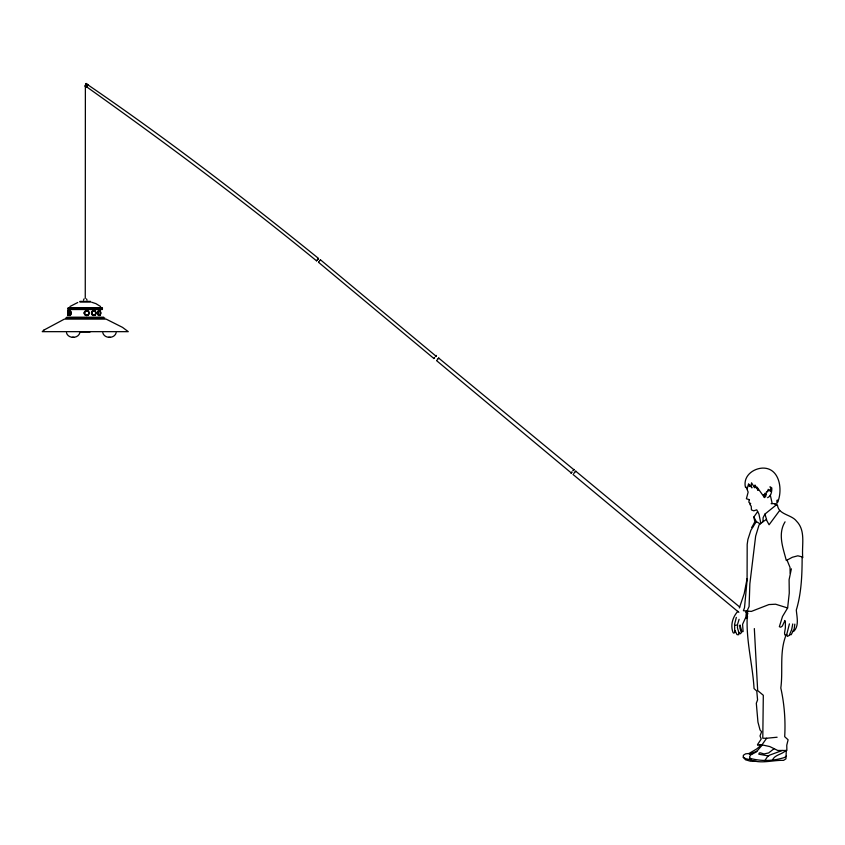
<?xml version="1.0" encoding="UTF-8"?>
<svg xmlns="http://www.w3.org/2000/svg" width="845" height="845" viewBox="0 0 845 845"><rect width="100%" height="100%" fill="white"/><g stroke="black" fill="none" stroke-linecap="round" stroke-linejoin="round"><path stroke-width="1.27" d="M785.058 521.83C777.537 533.977 783.072 548.046 786.325 560.51L792.325 557.267L797.828 555.809L802.127 556.876C802.137 574.695 801.451 592.989 796.307 610.058C796.856 616.882 799.212 625.48 794.089 631.057L793.138 630.983M747.096 610.946L749.092 606.53L749.853 583.853L755.652 536.089L759.063 524.903L762.951 521.735L763.109 517.636L764.968 514.066L775.847 505.268L777.463 505.183C778.583 514.922 791.459 514.351 796.613 521.259C806.077 530.956 801.514 545.479 802.75 557.626L802.127 556.876M756.243 761.356L750.371 761.197L745.522 759.782L743.273 757.278L743.368 755.272L745.575 753.846L748.997 753.486L756.75 748.923L759.708 746.431L760.257 744.635L761.81 745.512M87.056 86.803L85.525 85.208L86.961 87.394L85.345 85.863M87.394 85.736C81.131 83.528 92.094 87.077 86.148 83.634M747.677 611.009C744.931 637.088 752.536 662.67 754.057 688.58L756.771 691.073L757.574 699.913L756.317 703.23L757.944 722.074L760.035 729.953L761.598 731.717L760.025 735.932L761.208 739.079L757.479 744.635L757.775 745.343L760.257 744.635M736.333 617.389L734.569 624.381L734.78 632.482L733.787 633.127L733.048 632.599C730.207 625.12 732.689 617.03 737.875 611.273M737.717 625.321C736.375 628.595 739.724 631.564 738.678 634.722L737.041 634.669L734.96 630.528M746.505 610.872L745.86 617.146L742.586 624.297L743.093 631.532L741.899 631.785L739.988 624.962L739.893 627.983L741.392 632.704L740.125 633.813L738.699 632.197M83.497 300.155L84.014 298.908M776.629 505.035L777.284 499.986L777.601 502.342C783.114 489.582 779.523 467.222 762.116 468.109C753.106 468.795 744.223 475.45 745.079 485.231L745.533 487.491L745.913 486.952L747.181 488.79L748.596 483.805L749.42 486.456L749.589 484.755L751.955 487.892L751.163 486.097L751.532 482.822L754.617 487.734L754.395 486.551L755.282 487.639L754.986 485.019L758.028 490.353L757.035 487.121L764.524 497.62L763.51 494.885L764.609 496.036L764.155 494.663L765.718 496.955L764.894 493.311L766.352 495.043L766.183 492.455L766.69 491.632L767.471 492.001L767.63 490.48L768.443 490.892L768.158 489.371L769.351 489.741L770.376 491.463L770.661 490.111L771.379 490.047L770.006 486.731L771.812 487.914C771.939 491.241 771.253 496.332 767.619 497.694M794.828 624.128L794.173 629.007L791.184 634.743L789.557 634.627M784.815 620.811L782.29 626.113L780.695 627.222L779.354 626.705L782.512 616.47L787.624 607.967L789.262 593.105L789.103 579.712L791.374 568.833M789.41 623.863L786.748 634.458L787.382 636.401L789.198 635.461L791.659 629.631L792.747 623.98M739.1 619.311L737.347 624.973L734.96 625.395M747.096 578.645L744.213 593.591L739.343 607.967M85.26 298.391L85.377 85.694L85.282 86.222M86.94 87.278L87.12 86.655L85.408 85.884M87.796 85.06L86.158 83.444L85.82 84.31L87.51 85.482L85.715 84.606M786.748 634.458L786.008 635.197C779.248 652.298 783.199 670.349 780.812 687.988C784.34 703.853 785.628 720.426 784.688 736.671L788.11 739.808L786.769 745.195L786.875 750.466L777.738 750.466L769.753 746.547L761.968 744.857L766.637 738.245L777.115 737.231M87.732 85.282L85.926 84.046M87.658 85.546L86.01 83.835L87.605 85.229L87.922 84.553M85.905 84.648L85.651 85.377M79.842 332.75C78.289 338.866 68.012 338.866 66.47 332.75M116.156 332.75C114.614 338.866 104.336 338.866 102.784 332.75M87.246 86.708L85.303 85.905M100.048 314.773L99.826 315.164A2.429 1.458 77.6 0 1 98.326 315.164L97.988 314.773A2.45 1.5 -90 0 1 97.862 311.541A2.45 1.5 -90 0 1 99.794 310.918L100.048 311.298M757.659 511.616L753.835 517.024L756.338 521.597L750.93 530.195L747.909 539.448L747.191 544.37L747.075 580.314L744.508 607.724L743.399 610.703L751.342 611.421L768.929 604.566L775.604 604.217L787.624 607.967M316.717 260.598L316.537 260.809M772.362 760.257C774.685 754.49 781.984 754.765 785.723 750.466M70.557 314.963L70.42 315.164A2.429 0.919 -79.3 0 1 69.48 315.164L69.322 314.773A2.45 0.94 -90 0 1 69.079 313.675M764.852 760.595L767.45 756.697L769.573 755.145L782.301 750.466M87.764 84.87L87.838 84.806C167.31 139.087 243.677 197.836 318.459 258.39L317.012 260.207M87.088 87.067L87.046 87.13C165.24 142.742 242.272 200.054 316.537 260.841L316.59 260.756M318.533 258.454L318.058 258.866M320.445 259.922L320.118 260.355M435.407 356.632L436.432 355.439L435.946 356.104L320.487 259.827M571.706 472.302L571.231 472.925L436.559 360.625M438.682 358.069L573.903 469.725L573.428 470.338M318.459 262.256L433.897 358.502L434.541 357.678M433.844 358.533L434.288 357.984M571.463 472.598L570.998 473.2L571.547 472.598M573.67 470.042L574.135 469.45L573.332 470.338M318.597 262.077L320.086 260.281M571.558 472.471L572.002 471.943M746.8 617.959L747.571 617.019M70.568 314.942L70.948 314.266A2.408 1.468 -90 0 0 70.948 311.805L70.452 310.907A2.45 0.94 -90 0 0 69.322 311.298M437.045 360.012L438.143 358.681M573.713 473.549L575.276 471.668M317.319 259.837L317.952 259.088M747.55 616.216L746.029 618.107L746.579 617.547M438.111 358.734L438.756 357.974M573.026 470.707L573.459 470.169M762.306 744.931L756.296 751.944L750.656 754.955L749.621 756.729L750.054 758.683L751.754 760.342C762.211 763.827 772.943 760.025 783.547 760.363L785.945 758.852L786.294 750.466M435.661 356.326L436.041 355.903M575.223 471.732L575.804 471.077M779.629 510.538L769.087 524.766L766.848 520.668L764.968 514.066M750.402 503.557L749.769 504.211L751.237 506.313L751.437 509.926L753.761 510.824L756.75 509.831L758.947 514.13L760.785 523.034M575.72 471.172L739.797 607.122M573.037 474.478L738.857 612.35M774.104 748.681L768.623 752.948L763.986 753.951L760.225 752.8L759.232 753.011L758.821 754.215L768.506 755.926M88.419 314.773A2.45 2.429 -90 0 1 84.352 313.675A2.45 2.429 -90 0 1 87.331 310.664A2.45 2.429 -90 0 1 88.419 314.773L87.912 315.164A2.429 2.377 36.9 0 1 85.482 315.164L84.574 314.266A2.408 2.387 -90 0 1 84.574 311.805L86.697 310.58M69.924 306.524L77.751 302.51M786.431 756.064L784.53 757.5C773.122 761.081 761.577 761.461 749.98 758.345M762.951 521.735L766.489 519.411M752.631 526.995L751.839 527.491L754.86 521.756L753.835 517.024M756.94 751.184L749.261 754.162L751.659 754.427M786.008 635.197L784.815 634.912L784.53 632.979L785.375 627.888L785.375 621.571L784.561 620.462M93.795 315.491L95.115 314.773A2.45 1.944 -90 0 0 94.228 310.675L93.742 310.59A2.461 2.271 -90 0 0 92.094 314.784L94.323 315.407A2.45 2.123 -90 0 0 95.506 311.625A2.45 2.123 -90 0 0 92.031 311.625A2.45 2.123 -90 0 0 93.225 315.407L93.763 315.491M72.364 337.271L73.948 337.271M108.678 337.271L110.262 337.271M749.462 499.712L746.399 498.761L748.142 492.096L746.431 487.713M79.916 301.401L90.605 301.401M79.916 302.045L90.605 302.045M68.033 308.013L102.477 308.013M68.033 308.182L102.477 308.182M68.033 308.837L102.477 308.837M68.033 308.974L102.477 308.974M68.287 309.344L102.234 309.344M68.287 309.524L102.234 309.524M66.787 317.192L103.724 317.192M65.709 318.047L104.812 318.047M80.486 332.011L90.035 332.011M766.637 738.245L762.792 738.245L763.31 695.277L757.669 690.555L754.331 628.564M751.321 759.909L745.85 758.747L743.273 757.278M91.693 302.246L95.897 303.63L100.597 306.524M750.698 503.641L748.86 502.3L749.188 499.733M756.338 521.597L760.046 523.837M85.588 84.933L87.299 86.084M85.26 86.095L87.014 87.31M745.871 612.16L747.899 613.84M68.287 310.58L68.191 315.491L68.139 310.58M86.507 298.908L87.024 300.155M787.107 560.277L790.001 567.375L790.17 573.216M775.847 505.268L775.351 503.652L774.717 504.338L774.411 503.62L771.158 503.683L772.077 502.933L770.313 495.202M67.843 310.812L67.843 315.259M69.005 311.298A2.45 1.035 -90 0 1 70.716 312.196A2.45 1.035 -90 0 1 69.649 315.481A2.45 1.035 -90 0 1 68.846 311.805M100.206 311.805A2.408 0.919 -90 0 1 100.206 314.266M69.079 311.467A2.229 0.94 -90 0 1 70.462 311.604A2.229 0.94 -90 0 1 70.283 314.858A2.229 0.94 -90 0 1 68.931 314.15M68.836 313.611A2.229 0.94 -90 0 1 68.836 312.46M43.929 330.068L42.25 331.662L128.271 331.662L122.525 327.374L106.132 319.114L64.389 319.114L43.929 330.068M100.365 314.615A2.229 1.278 -90 0 0 99.794 310.886A2.229 1.278 -90 0 0 98.231 313.611A2.229 1.278 -90 0 0 100.365 314.615M100.217 314.773A2.45 1.405 -90 0 0 99.583 310.664A2.45 1.405 -90 0 0 97.862 313.675A2.45 1.405 -90 0 0 100.217 314.773M70.135 314.615A2.229 0.94 -90 0 0 69.712 310.886A2.229 0.94 -90 0 0 68.561 313.611A2.229 0.94 -90 0 0 70.135 314.615M100.122 314.615A2.229 1.278 -90 0 0 99.552 310.886A2.229 1.278 -90 0 0 97.988 313.611A2.229 1.278 -90 0 0 100.122 314.615M95.284 314.615A2.229 1.922 -90 0 0 94.418 310.886A2.229 1.922 -90 0 0 92.063 313.611A2.229 1.922 -90 0 0 95.284 314.615M88.281 314.615A2.229 2.218 -90 0 0 87.288 310.886A2.229 2.218 -90 0 0 84.574 313.611A2.229 2.218 -90 0 0 88.281 314.615A2.229 2.218 -90 0 0 87.32 310.886A2.229 2.218 -90 0 0 84.606 313.611A2.229 2.218 -90 0 0 88.313 314.615M95.443 314.15A2.229 1.922 -90 0 0 93.774 310.812A2.229 1.922 -90 0 0 92.105 314.15A2.229 1.922 -90 0 0 95.443 314.15"/></g></svg>
